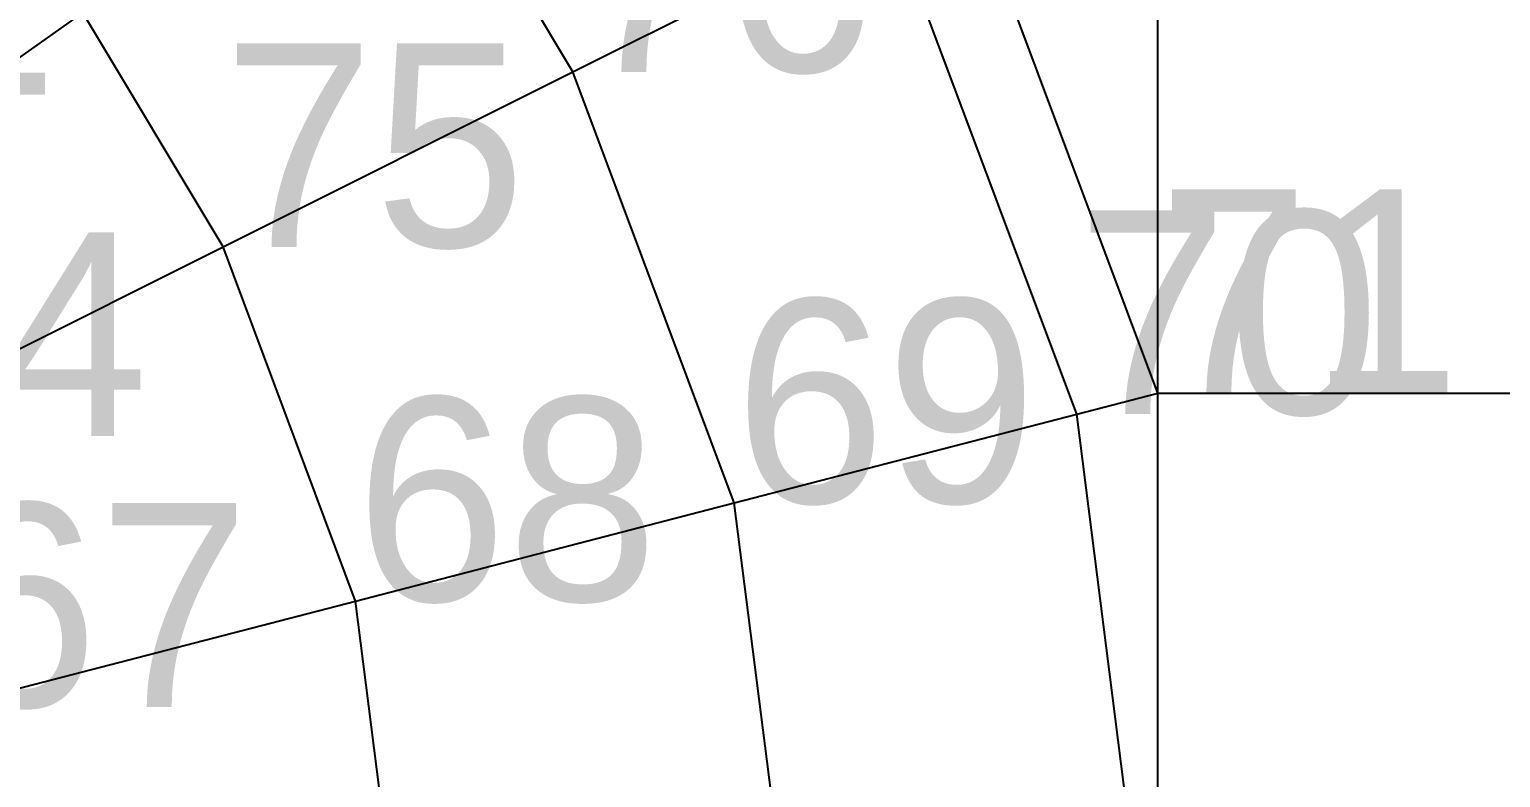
# Model space of a CAD drawing. Header units: metres. Extents: x -2.48 to 2.8, y -2.48 to 2.63.
# Drawn here: x 1.043 to 2.128, y 0.202 to 0.753 of the extents above; entities that cross this region are included whole.
import ezdxf

# ---------------------------------------------------------------- set-up
doc = ezdxf.new("R2010")
doc.units = ezdxf.units.M

msp = doc.modelspace()

# ---------------------------------------------------------------- linework, layer by layer
at = {"layer": 'ASSE', "color": 253}
for p, q in [((1.875, 0.485286, 2.019233), (1.875, 0.9375, 1.850854)), ((1.443805, 0.721902, 2.287418), (1.318007, 0.931972, 2.287418)), ((1.875, 0.485286, 2.019233), (1.732311, 0.866156, 2.019233)), ((1.443805, 0.721902, 2.287418), (1.677051, 0.838525, 2.077305)), ((1.815188, 0.469805, 2.077305), (1.677051, 0.838525, 2.077305)), ((0.828534, 0.585862, 2.610773), (1.082532, 0.765466, 2.466761)), ((1.185854, 0.592927, 2.466761), (1.082532, 0.765466, 2.466761)), ((1.185854, 0.592927, 2.466761), (1.443805, 0.721902, 2.287418)), ((1.562729, 0.404464, 2.287418), (1.443805, 0.721902, 2.287418)), ((0.907613, 0.453807, 2.610773), (1.185854, 0.592927, 2.466761)), ((1.283532, 0.332202, 2.466761), (1.185854, 0.592927, 2.466761)), ((1.815188, 0.469805, 2.077305), (1.875, 0.485286, 2.019233)), ((1.875, 0, 2.077305), (1.875, 0.485286, 2.019233)), ((1.875, 0.485286, 2.019233), (2.475, 0.485286, 0.311111)), ((1.562729, 0.404464, 2.287418), (1.815188, 0.469805, 2.077305)), ((1.875, 0, 2.077305), (1.815188, 0.469805, 2.077305)), ((1.283532, 0.332202, 2.466761), (1.562729, 0.404464, 2.287418)), ((1.614223, 0, 2.287418), (1.562729, 0.404464, 2.287418)), ((0.982373, 0.254257, 2.610773), (1.283532, 0.332202, 2.466761)), ((1.325825, 0, 2.466761), (1.283532, 0.332202, 2.466761))]:
    msp.add_line(p, q, dxfattribs=at)
at = {"layer": 'ESTRADOSSO'}
for p, q in [((1.875, 0.485286, 2.227356), (1.875, 0.9375, 2.07791)), ((1.443805, 0.721902, 2.471139), (1.318007, 0.931972, 2.471139)), ((1.875, 0.485286, 2.227356), (1.732311, 0.866156, 2.227356)), ((1.443805, 0.721902, 2.471139), (1.677051, 0.838525, 2.279609)), ((1.815188, 0.469805, 2.279609), (1.677051, 0.838525, 2.279609)), ((0.828534, 0.585862, 2.771739), (1.082532, 0.765466, 2.637125)), ((1.185854, 0.592927, 2.637125), (1.082532, 0.765466, 2.637125)), ((1.185854, 0.592927, 2.637125), (1.443805, 0.721902, 2.471139)), ((1.562729, 0.404464, 2.471139), (1.443805, 0.721902, 2.471139)), ((0.907613, 0.453807, 2.771739), (1.185854, 0.592927, 2.637125)), ((1.283532, 0.332202, 2.637125), (1.185854, 0.592927, 2.637125)), ((1.815188, 0.469805, 2.279609), (1.875, 0.485286, 2.227356)), ((1.875, 0, 2.279609), (1.875, 0.485286, 2.227356)), ((1.875, 0.485286, 2.227356), (2.475, 0.485286, 1.811111)), ((1.562729, 0.404464, 2.471139), (1.815188, 0.469805, 2.279609)), ((1.875, 0, 2.279609), (1.815188, 0.469805, 2.279609)), ((1.283532, 0.332202, 2.637125), (1.562729, 0.404464, 2.471139)), ((1.614223, 0, 2.471139), (1.562729, 0.404464, 2.471139)), ((0.982373, 0.254257, 2.771739), (1.283532, 0.332202, 2.637125)), ((1.325825, 0, 2.637125), (1.283532, 0.332202, 2.637125))]:
    msp.add_line(p, q, dxfattribs=at)
at = {"layer": 'fz', "color": 7}
for p, q in [((1.443805, 0.721902, 2.471139), (1.443805, 0.721902, 5.167139)), ((1.185854, 0.592927, 2.637125), (1.185854, 0.592927, 4.671125)), ((1.875, 0.485286, 2.227356), (1.875, 0.485286, 3.335356)), ((1.815188, 0.469805, 2.279609), (1.815188, 0.469805, 4.611609)), ((1.562729, 0.404464, 2.471139), (1.562729, 0.404464, 5.909139)), ((1.283532, 0.332202, 2.637125), (1.283532, 0.332202, 5.233125))]:
    msp.add_line(p, q, dxfattribs=at)
at = {"layer": 'INTERNAL'}
for p in [(1.443805, 0.721902, 2.103696), (1.185854, 0.592927, 2.296397), (1.875, 0.485286, 1.811111), (1.815188, 0.469805, 1.875), (1.562729, 0.404464, 2.103696), (1.283532, 0.332202, 2.296397)]:
    msp.add_point(p, dxfattribs=at)
at = {"layer": 'INTRADOSSO'}
for p, q in [((1.875, 0.485286, 1.811111), (1.875, 0.9375, 1.623798)), ((1.443805, 0.721902, 2.103696), (1.318007, 0.931972, 2.103696)), ((1.875, 0.485286, 1.811111), (1.732311, 0.866156, 1.811111)), ((1.443805, 0.721902, 2.103696), (1.677051, 0.838525, 1.875)), ((1.815188, 0.469805, 1.875), (1.677051, 0.838525, 1.875)), ((0.828534, 0.585862, 2.449806), (1.082532, 0.765466, 2.296397)), ((1.185854, 0.592927, 2.296397), (1.082532, 0.765466, 2.296397)), ((1.185854, 0.592927, 2.296397), (1.443805, 0.721902, 2.103696)), ((1.562729, 0.404464, 2.103696), (1.443805, 0.721902, 2.103696)), ((0.907613, 0.453807, 2.449806), (1.185854, 0.592927, 2.296397)), ((1.283532, 0.332202, 2.296397), (1.185854, 0.592927, 2.296397)), ((1.815188, 0.469805, 1.875), (1.875, 0.485286, 1.811111)), ((1.875, 0, 1.875), (1.875, 0.485286, 1.811111)), ((1.875, 0.485286, 1.811111), (2.475, 0.485286, -1.188889)), ((1.562729, 0.404464, 2.103696), (1.815188, 0.469805, 1.875)), ((1.875, 0, 1.875), (1.815188, 0.469805, 1.875)), ((1.283532, 0.332202, 2.296397), (1.562729, 0.404464, 2.103696)), ((1.614223, 0, 2.103696), (1.562729, 0.404464, 2.103696)), ((0.982373, 0.254257, 2.449806), (1.283532, 0.332202, 2.296397)), ((1.325825, 0, 2.296397), (1.283532, 0.332202, 2.296397))]:
    msp.add_line(p, q, dxfattribs=at)
at = {"layer": 'MAXSPINTA', "color": 41, "ltscale": 2.55739}
msp.add_line((1.875, 0.485286, 2.19393), (1.875, 0.9375, 1.99842), dxfattribs=at)
at = {"layer": 'MAXSPINTA', "color": 41, "ltscale": 2.421745}
msp.add_line((1.443805, 0.721902, 2.360666), (1.318007, 0.931972, 2.301542), dxfattribs=at)
at = {"layer": 'MAXSPINTA', "color": 41, "ltscale": 2.3884}
msp.add_line((1.875, 0.485286, 2.19393), (1.732311, 0.866156, 2.130967), dxfattribs=at)
at = {"layer": 'MAXSPINTA', "color": 61, "ltscale": 5.446189}
msp.add_line((1.443805, 0.721902, 2.360666), (1.677051, 0.838525, 2.180309), dxfattribs=at)
at = {"layer": 'MAXSPINTA', "color": 41, "ltscale": 2.389111}
msp.add_line((1.815188, 0.469805, 2.24191), (1.677051, 0.838525, 2.180309), dxfattribs=at)
at = {"layer": 'MAXSPINTA', "color": 41, "ltscale": 3.401673}
msp.add_line((0.828534, 0.585862, 2.549904), (1.082532, 0.765466, 2.446904), dxfattribs=at)
at = {"layer": 'MAXSPINTA', "color": 41, "ltscale": 2.424679}
msp.add_line((1.185854, 0.592927, 2.496518), (1.082532, 0.765466, 2.446904), dxfattribs=at)
at = {"layer": 'MAXSPINTA', "color": 61, "ltscale": 4.480041}
msp.add_line((1.185854, 0.592927, 2.496518), (1.443805, 0.721902, 2.360666), dxfattribs=at)
at = {"layer": 'MAXSPINTA', "color": 41, "ltscale": 2.395568}
msp.add_line((1.562729, 0.404464, 2.419431), (1.443805, 0.721902, 2.360666), dxfattribs=at)
at = {"layer": 'MAXSPINTA', "color": 41, "ltscale": 3.77364}
msp.add_line((0.907613, 0.453807, 2.586023), (1.185854, 0.592927, 2.496518), dxfattribs=at)
at = {"layer": 'MAXSPINTA', "color": 41, "ltscale": 2.399123}
msp.add_line((1.283532, 0.332202, 2.54718), (1.185854, 0.592927, 2.496518), dxfattribs=at)
at = {"layer": 'MAXSPINTA', "color": 81, "ltscale": 7.125119}
msp.add_line((1.815188, 0.469805, 2.24191), (1.875, 0.485286, 2.19393), dxfattribs=at)
at = {"layer": 'MAXSPINTA', "color": 41, "ltscale": 3.181066}
msp.add_line((1.875, 0, 2.264896), (1.875, 0.485286, 2.19393), dxfattribs=at)
at = {"layer": 'MAXSPINTA', "color": 81, "ltscale": 7.444612}
msp.add_line((1.875, 0.485286, 2.19393), (2.475, 0.485286, 1.811111), dxfattribs=at)
at = {"layer": 'MAXSPINTA', "color": 81, "ltscale": 6.146268}
msp.add_line((1.562729, 0.404464, 2.419431), (1.815188, 0.469805, 2.24191), dxfattribs=at)
at = {"layer": 'MAXSPINTA', "color": 41, "ltscale": 2.369133}
msp.add_line((1.875, 0, 2.264896), (1.815188, 0.469805, 2.24191), dxfattribs=at)
at = {"layer": 'MAXSPINTA', "color": 61, "ltscale": 4.959025}
msp.add_line((1.283532, 0.332202, 2.54718), (1.562729, 0.404464, 2.419431), dxfattribs=at)
at = {"layer": 'MAXSPINTA', "color": 41, "ltscale": 2.370414}
msp.add_line((1.614223, 0, 2.443626), (1.562729, 0.404464, 2.419431), dxfattribs=at)
at = {"layer": 'MAXSPINTA', "color": 41, "ltscale": 4.107245}
msp.add_line((0.982373, 0.254257, 2.624014), (1.283532, 0.332202, 2.54718), dxfattribs=at)
at = {"layer": 'MAXSPINTA', "color": 41, "ltscale": 2.371358}
msp.add_line((1.325825, 0, 2.569127), (1.283532, 0.332202, 2.54718), dxfattribs=at)
at = {"layer": 'MEDIONETWORK', "color": 21, "ltscale": 1.688602}
msp.add_line((1.875, 0.485286, 1.952424), (1.875, 0.9375, 1.872047), dxfattribs=at)
at = {"layer": 'MEDIONETWORK', "color": 21, "ltscale": 1.677703}
msp.add_line((1.443805, 0.721902, 2.344031), (1.318007, 0.931972, 2.316614), dxfattribs=at)
at = {"layer": 'MEDIONETWORK', "color": 21, "ltscale": 1.706891}
msp.add_line((1.875, 0.485286, 1.952424), (1.732311, 0.866156, 2.03635), dxfattribs=at)
at = {"layer": 'MEDIONETWORK', "color": 61, "ltscale": 4.341897}
msp.add_line((1.443805, 0.721902, 2.344031), (1.677051, 0.838525, 2.100355), dxfattribs=at)
at = {"layer": 'MEDIONETWORK', "color": 21, "ltscale": 1.695302}
msp.add_line((1.815188, 0.469805, 2.034033), (1.677051, 0.838525, 2.100355), dxfattribs=at)
at = {"layer": 'MEDIONETWORK', "color": 41, "ltscale": 2.478052}
msp.add_line((0.828534, 0.585862, 2.627236), (1.082532, 0.765466, 2.497501), dxfattribs=at)
at = {"layer": 'MEDIONETWORK', "color": 21, "ltscale": 1.691701}
msp.add_line((1.185854, 0.592927, 2.53204), (1.082532, 0.765466, 2.497501), dxfattribs=at)
at = {"layer": 'MEDIONETWORK', "color": 41, "ltscale": 3.426545}
msp.add_line((1.185854, 0.592927, 2.53204), (1.443805, 0.721902, 2.344031), dxfattribs=at)
at = {"layer": 'MEDIONETWORK', "color": 21, "ltscale": 1.673118}
msp.add_line((1.562729, 0.404464, 2.330202), (1.443805, 0.721902, 2.344031), dxfattribs=at)
at = {"layer": 'MEDIONETWORK', "color": 41, "ltscale": 2.773318}
msp.add_line((0.907613, 0.453807, 2.658731), (1.185854, 0.592927, 2.53204), dxfattribs=at)
at = {"layer": 'MEDIONETWORK', "color": 21, "ltscale": 1.674403}
msp.add_line((1.283532, 0.332202, 2.547792), (1.185854, 0.592927, 2.53204), dxfattribs=at)
at = {"layer": 'MEDIONETWORK', "color": 81, "ltscale": 6.603185}
msp.add_line((1.815188, 0.469805, 2.034033), (1.875, 0.485286, 1.952424), dxfattribs=at)
at = {"layer": 'MEDIONETWORK', "color": 21, "ltscale": 2.229417}
msp.add_line((1.875, 0, 1.957809), (1.875, 0.485286, 1.952424), dxfattribs=at)
at = {"layer": 'MEDIONETWORK', "color": 81, "ltscale": 7.381281}
msp.add_line((1.875, 0.485286, 1.952424), (2.475, 0.485286, 1.156985), dxfattribs=at)
at = {"layer": 'MEDIONETWORK', "color": 61, "ltscale": 5.445269}
msp.add_line((1.562729, 0.404464, 2.330202), (1.815188, 0.469805, 2.034033), dxfattribs=at)
at = {"layer": 'MEDIONETWORK', "color": 21, "ltscale": 1.697535}
msp.add_line((1.875, 0, 1.957809), (1.815188, 0.469805, 2.034033), dxfattribs=at)
at = {"layer": 'MEDIONETWORK', "color": 41, "ltscale": 4.022747}
msp.add_line((1.283532, 0.332202, 2.547792), (1.562729, 0.404464, 2.330202), dxfattribs=at)
at = {"layer": 'MEDIONETWORK', "color": 21, "ltscale": 1.680421}
msp.add_line((1.614223, 0, 2.300223), (1.562729, 0.404464, 2.330202), dxfattribs=at)
at = {"layer": 'MEDIONETWORK', "color": 41, "ltscale": 3.083146}
msp.add_line((0.982373, 0.254257, 2.684057), (1.283532, 0.332202, 2.547792), dxfattribs=at)
at = {"layer": 'MEDIONETWORK', "color": 21, "ltscale": 1.676012}
msp.add_line((1.325825, 0, 2.54427), (1.283532, 0.332202, 2.547792), dxfattribs=at)
at = {"layer": 'MINSPINTA', "color": 21, "ltscale": 1.384848}
msp.add_line((1.875, 0.485286, 1.811111), (1.875, 0.9375, 1.623798), dxfattribs=at)
at = {"layer": 'MINSPINTA', "color": 21, "ltscale": 1.293504}
msp.add_line((1.443805, 0.721902, 2.298044), (1.318007, 0.931972, 2.26677), dxfattribs=at)
at = {"layer": 'MINSPINTA', "color": 21, "ltscale": 1.300156}
msp.add_line((1.875, 0.485286, 1.811111), (1.732311, 0.866156, 1.870625), dxfattribs=at)
at = {"layer": 'MINSPINTA', "color": 41, "ltscale": 3.979139}
msp.add_line((1.443805, 0.721902, 2.298044), (1.677051, 0.838525, 1.962416), dxfattribs=at)
at = {"layer": 'MINSPINTA', "color": 21, "ltscale": 1.294904}
msp.add_line((1.815188, 0.469805, 1.917389), (1.677051, 0.838525, 1.962416), dxfattribs=at)
at = {"layer": 'MINSPINTA', "color": 21, "ltscale": 2.009889}
msp.add_line((0.828534, 0.585862, 2.678932), (1.082532, 0.765466, 2.507415), dxfattribs=at)
at = {"layer": 'MINSPINTA', "color": 21, "ltscale": 1.31422}
msp.add_line((1.185854, 0.592927, 2.551987), (1.082532, 0.765466, 2.507415), dxfattribs=at)
at = {"layer": 'MINSPINTA', "color": 41, "ltscale": 2.943302}
msp.add_line((1.185854, 0.592927, 2.551987), (1.443805, 0.721902, 2.298044), dxfattribs=at)
at = {"layer": 'MINSPINTA', "color": 21, "ltscale": 1.286565}
msp.add_line((1.562729, 0.404464, 2.301457), (1.443805, 0.721902, 2.298044), dxfattribs=at)
at = {"layer": 'MINSPINTA', "color": 41, "ltscale": 2.248324}
msp.add_line((0.907613, 0.453807, 2.720613), (1.185854, 0.592927, 2.551987), dxfattribs=at)
at = {"layer": 'MINSPINTA', "color": 21, "ltscale": 1.294206}
msp.add_line((1.283532, 0.332202, 2.582504), (1.185854, 0.592927, 2.551987), dxfattribs=at)
at = {"layer": 'MINSPINTA', "color": 81, "ltscale": 6.102917}
msp.add_line((1.815188, 0.469805, 1.917389), (1.875, 0.485286, 1.811111), dxfattribs=at)
at = {"layer": 'MINSPINTA', "color": 21, "ltscale": 1.730375}
msp.add_line((1.875, 0, 1.875), (1.875, 0.485286, 1.811111), dxfattribs=at)
at = {"layer": 'MINSPINTA', "color": 81, "ltscale": 6.659901}
msp.add_line((1.875, 0.485286, 1.811111), (2.475, 0.485286, 0.808803), dxfattribs=at)
at = {"layer": 'MINSPINTA', "color": 61, "ltscale": 4.929771}
msp.add_line((1.562729, 0.404464, 2.301457), (1.815188, 0.469805, 1.917389), dxfattribs=at)
at = {"layer": 'MINSPINTA', "color": 21, "ltscale": 1.294917}
msp.add_line((1.875, 0, 1.875), (1.815188, 0.469805, 1.917389), dxfattribs=at)
at = {"layer": 'MINSPINTA', "color": 41, "ltscale": 3.450674}
msp.add_line((1.283532, 0.332202, 2.582504), (1.562729, 0.404464, 2.301457), dxfattribs=at)
at = {"layer": 'MINSPINTA', "color": 21, "ltscale": 1.290207}
msp.add_line((1.614223, 0, 2.290115), (1.562729, 0.404464, 2.301457), dxfattribs=at)
at = {"layer": 'MINSPINTA', "color": 41, "ltscale": 2.49429}
msp.add_line((0.982373, 0.254257, 2.757704), (1.283532, 0.332202, 2.582504), dxfattribs=at)
at = {"layer": 'MINSPINTA', "color": 21, "ltscale": 1.290014}
msp.add_line((1.325825, 0, 2.589595), (1.283532, 0.332202, 2.582504), dxfattribs=at)

# ---------------------------------------------------------------- texts
at = {"layer": 'ID-NODES'}
for s, p in [('76', (1.443805, 0.721902, 2.103696)), ('101', (0.729858, 0.704989, 2.449806)), ('75', (1.185854, 0.592927, 2.296397)), ('71', (1.875, 0.485286, 1.811111)), ('70', (1.815188, 0.469805, 1.875)), ('74', (0.907613, 0.453807, 2.449806)), ('69', (1.562729, 0.404464, 2.103696)), ('68', (1.283532, 0.332202, 2.296397)), ('67', (0.982373, 0.254257, 2.449806))]:
    msp.add_text(s, height=0.15, dxfattribs=at).set_placement(p)

doc.saveas('drawing.dxf')
